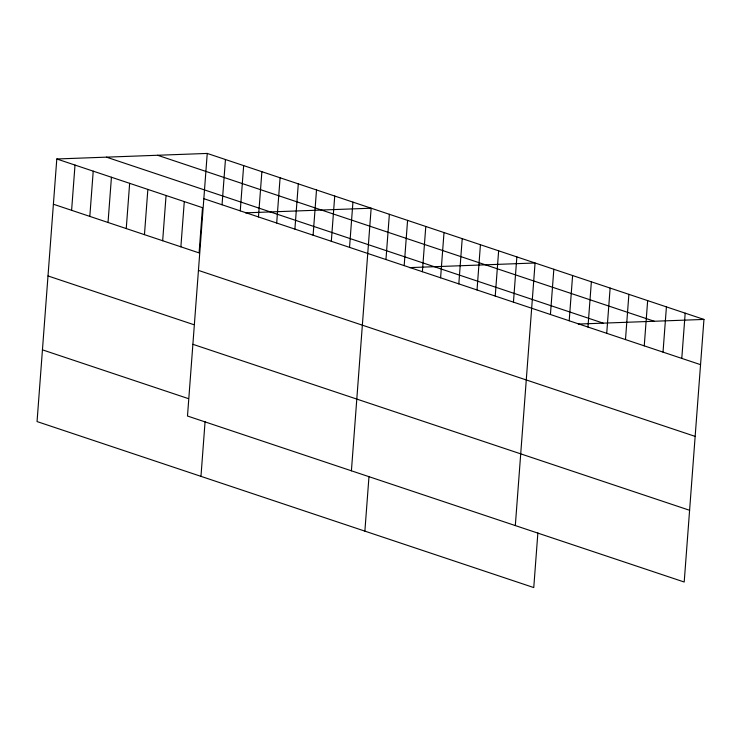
<?xml version="1.0" encoding="UTF-8"?>
<svg xmlns="http://www.w3.org/2000/svg" width="741" height="741" viewBox="0 0 741 741"><rect width="100%" height="100%" fill="white"/><g stroke="black" fill="none" stroke-linecap="round" stroke-linejoin="round"><path stroke-width="1.11" d="M207.239 153.433L187.492 416.025L684.202 582.018L703.95 319.427L207.239 153.433L56.798 158.982L37.05 421.573L533.761 587.567L537.873 532.918M71.608 210.305L75.008 165.067M89.818 216.4L93.218 171.152M108.029 222.485L111.437 177.238M126.248 228.571L129.647 183.323M144.458 234.656L147.857 189.418M162.668 240.742L166.067 195.504M180.878 246.827L184.287 201.589M200.968 476.352L205.072 421.703M222.05 204.766L225.449 159.519M240.26 210.852L243.659 165.604M258.47 216.937L261.879 171.699M276.689 223.022L280.089 177.784M294.899 229.108L298.299 183.87M313.11 235.193L316.509 189.955M331.32 241.279L334.728 196.041M349.539 247.364L352.938 202.126M351.41 470.804L371.148 208.212L245.53 212.843M364.878 531.13L368.99 476.482M385.959 259.545L389.368 214.297M404.178 265.63L407.578 220.383M422.389 271.715L425.788 226.468M440.599 277.801L444.007 232.563M458.818 283.886L462.217 238.648M477.028 289.972L480.427 244.734M495.238 296.057L498.637 250.819M513.448 302.143L516.857 256.905M515.319 525.582L535.067 262.99L409.449 267.621M550.433 314.499L553.833 269.261M569.199 320.77L572.598 275.532M587.956 327.04L591.364 281.802M606.722 333.311L610.13 288.073M625.487 339.582L628.887 294.344M644.253 345.852L647.653 300.614M663.019 352.123L666.418 306.885M681.785 358.394L685.184 313.156M578.332 324.058L703.95 319.427M157.592 155.267L654.303 321.261M106.435 157.148L603.155 323.141M203.831 198.681L700.551 364.665M56.798 158.982L202.497 207.675L199.097 252.913L53.389 204.22M198.44 270.4L695.16 436.393M47.998 275.948L193.707 324.641M192.882 344.306L689.602 510.29M42.441 349.845L188.149 398.538"/></g></svg>
